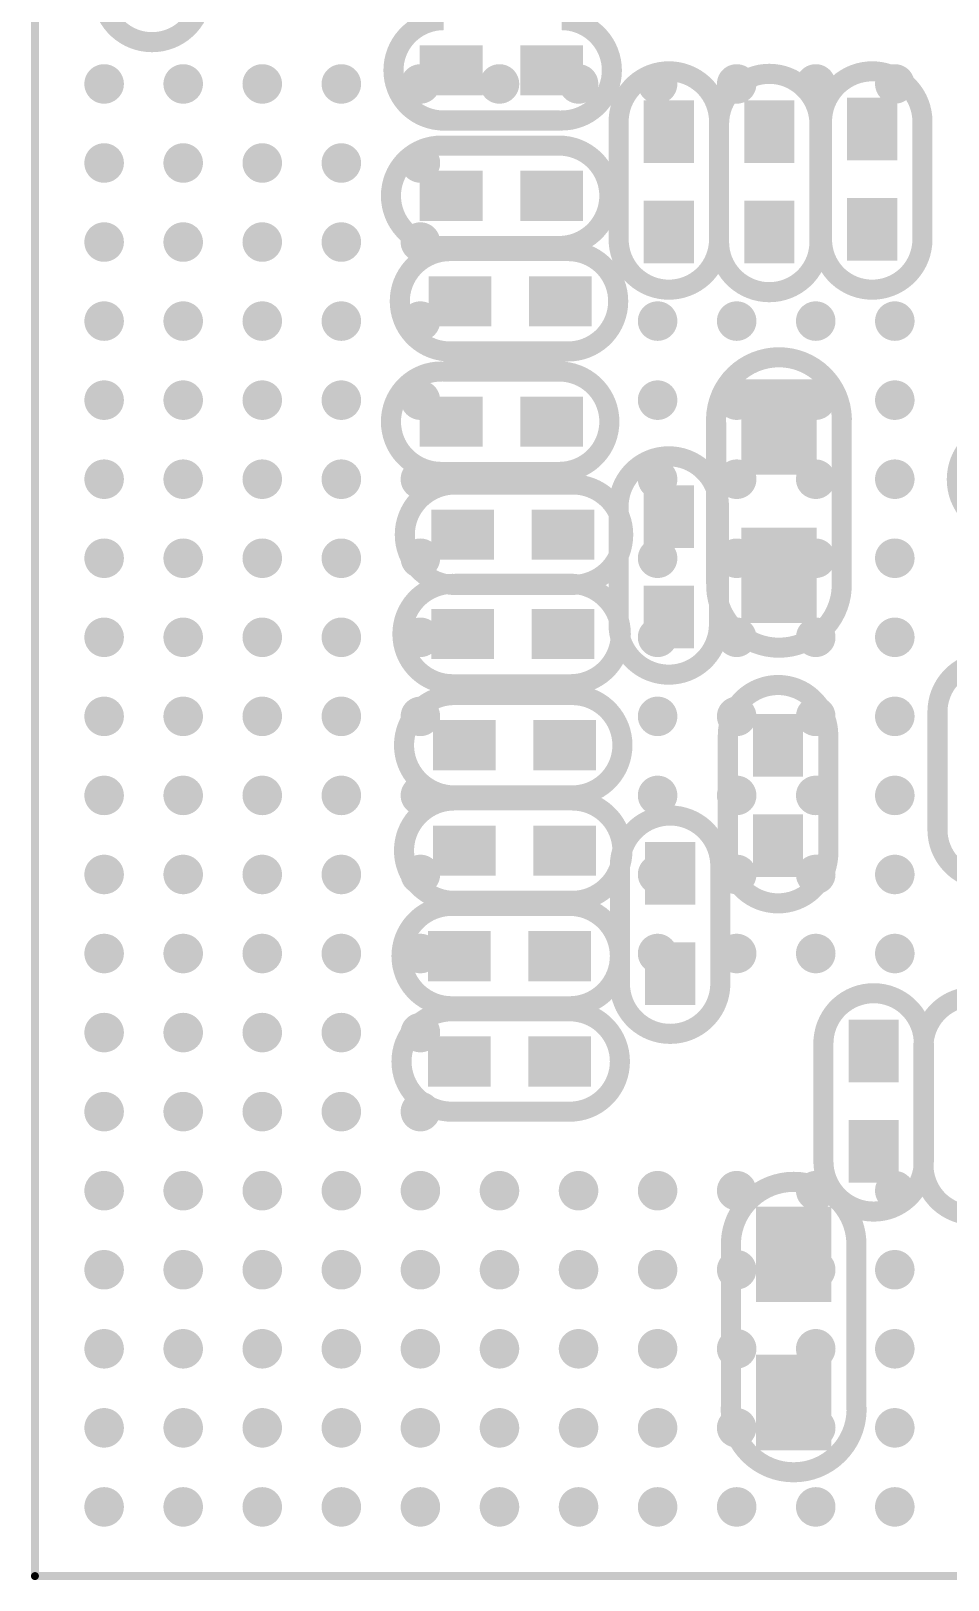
# Model space of a CAD drawing. Extents: x -400 to 4142, y 20 to 2756.
# Drawn here: x 1913 to 2278, y 1169 to 1786 of the extents above; entities that cross this region are included whole.
import ezdxf

# ---------------------------------------------------------------- set-up
doc = ezdxf.new("R2010")
doc.units = 0
doc.header["$MEASUREMENT"] = 0
for name, color, linetype in [('COMP_OUTLINE_BOTTOM', 6, 'Continuous'), ('COMP_OUTLINE_TOP', 4, 'Continuous'), ('PADLAYER_BOTTOM', 7, 'Continuous'), ('PADLAYER_TOP', 5, 'Continuous')]:
    doc.layers.add(name, color=color, linetype=linetype)

msp = doc.modelspace()

# ---------------------------------------------------------------- linework, layer by layer
at = {"layer": 'COMP_OUTLINE_BOTTOM', "const_width": 8}
for points in [[(1940.834, 1801.212, 0.414214), (1960.834, 1781.212, 0.414214)], [(1960.834, 1781.212, 0.414214), (1980.834, 1801.212)], [(2077, 1790, 0.414214), (2057, 1770, 0.414214)], [(2144, 1770, 0.414214), (2124, 1790)], [(2057, 1770, 0.414214), (2077, 1750)], [(2124, 1750, 0.414214), (2144, 1770, 0.414214)], [(2166.7, 1769.6, 0.414214), (2146.7, 1749.6)], [(2186.7, 1749.6, 0.414214), (2166.7, 1769.6, 0.414214)], [(2206.7, 1768.6, 0.414214), (2186.7, 1748.6)], [(2226.7, 1748.6, 0.414214), (2206.7, 1768.6, 0.414214)], [(2247.7, 1769.6, 0.414214), (2227.7, 1749.6)], [(2267.7, 1749.6, 0.414214), (2247.7, 1769.6, 0.414214)], [(2076, 1740, 0.414214), (2056, 1720, 0.414214)], [(2143, 1720, 0.414214), (2123, 1740)], [(2056, 1720, 0.414214), (2076, 1700)], [(2123, 1700, 0.414214), (2143, 1720, 0.414214)], [(2146.7, 1702.6, 0.414214), (2166.7, 1682.6, 0.414214)], [(2166.7, 1682.6, 0.414214), (2186.7, 1702.6)], [(2186.7, 1701.6, 0.414214), (2206.7, 1681.6, 0.414214)], [(2206.7, 1681.6, 0.414214), (2226.7, 1701.6)], [(2227.7, 1702.6, 0.414214), (2247.7, 1682.6, 0.414214)], [(2247.7, 1682.6, 0.414214), (2267.7, 1702.6)], [(2079.518, 1697.98, 0.414214), (2059.518, 1677.98, 0.414214)], [(2146.518, 1677.98, 0.414214), (2126.518, 1697.98)], [(2059.518, 1677.98, 0.414214), (2079.518, 1657.98)], [(2126.518, 1657.98, 0.414214), (2146.518, 1677.98, 0.414214)], [(2076, 1650, 0.414214), (2056, 1630, 0.414214)], [(2143, 1630, 0.414214), (2123, 1650)], [(2210.552, 1655.672, 0.434813), (2185.552, 1628.863)], [(2235.552, 1628.863, 0.434813), (2210.552, 1655.672, 0.434813)], [(2056, 1630, 0.414214), (2076, 1610)], [(2123, 1610, 0.414214), (2143, 1630, 0.414214)], [(2185.552, 1628.863), (2185.552, 1565.863, 0.424732)], [(2235.552, 1565.863), (2235.552, 1628.863, 0.434813)], [(2301.405, 1626.99, 0.414214), (2281.405, 1606.99, 0.414214)], [(2166.662, 1616.214, 0.414214), (2146.662, 1596.214)], [(2186.662, 1596.214, 0.414214), (2166.662, 1616.214, 0.414214)], [(2281.405, 1606.99, 0.414214), (2301.405, 1586.99)], [(2081.518, 1604.98, 0.414214), (2061.518, 1584.98, 0.414214)], [(2148.518, 1584.98, 0.414214), (2128.518, 1604.98)], [(2061.518, 1584.98, 0.414214), (2081.518, 1564.98)], [(2128.518, 1564.98, 0.414214), (2148.518, 1584.98, 0.414214)], [(2080.568, 1565.4, 0.414214), (2060.568, 1545.4, 0.414214)], [(2147.568, 1545.4, 0.414214), (2127.568, 1565.4)], [(2185.552, 1565.863, 0.424732), (2210.552, 1539.952, 0.424732)], [(2210.552, 1539.952, 0.424732), (2235.552, 1565.863)], [(2060.568, 1545.4, 0.414214), (2080.568, 1525.4)], [(2127.568, 1525.4, 0.414214), (2147.568, 1545.4, 0.414214)], [(2146.662, 1549.214, 0.414214), (2166.662, 1529.214, 0.414214)], [(2166.662, 1529.214, 0.414214), (2186.662, 1549.214)], [(2293.7, 1534.4, 0.414214), (2273.7, 1514.4)], [(2081.2, 1521.1, 0.414214), (2061.2, 1501.1, 0.414214)], [(2148.2, 1501.1, 0.414214), (2128.2, 1521.1)], [(2210.2, 1525.1, 0.414214), (2190.2, 1505.1)], [(2230.2, 1505.1, 0.414214), (2210.2, 1525.1, 0.414214)], [(2061.2, 1501.1, 0.414214), (2081.2, 1481.1)], [(2128.2, 1481.1, 0.414214), (2148.2, 1501.1, 0.414214)], [(2081.2, 1479.1, 0.414214), (2061.2, 1459.1, 0.414214)], [(2148.2, 1459.1, 0.414214), (2128.2, 1479.1)], [(2167.2, 1473.1, 0.414214), (2147.2, 1453.1)], [(2187.2, 1453.1, 0.414214), (2167.2, 1473.1, 0.414214)], [(2273.7, 1467.4, 0.414214), (2293.7, 1447.4, 0.414214)], [(2061.2, 1459.1, 0.414214), (2081.2, 1439.1)], [(2128.2, 1439.1, 0.414214), (2148.2, 1459.1, 0.414214)], [(2190.2, 1458.1, 0.414214), (2210.2, 1438.1, 0.414214)], [(2210.2, 1438.1, 0.414214), (2230.2, 1458.1)], [(2080.2, 1437.1, 0.414214), (2060.2, 1417.1, 0.414214)], [(2147.2, 1417.1, 0.414214), (2127.2, 1437.1)], [(2060.2, 1417.1, 0.414214), (2080.2, 1397.1)], [(2127.2, 1397.1, 0.414214), (2147.2, 1417.1, 0.414214)], [(2147.2, 1406.1, 0.414214), (2167.2, 1386.1, 0.414214)], [(2167.2, 1386.1, 0.414214), (2187.2, 1406.1)], [(2248.268, 1402.3, 0.414214), (2228.268, 1382.3)], [(2268.268, 1382.3, 0.414214), (2248.268, 1402.3, 0.414214)], [(2288.1, 1400.9, 0.414214), (2268.1, 1380.9)], [(2080.2, 1395.1, 0.414214), (2060.2, 1375.1, 0.414214)], [(2147.2, 1375.1, 0.414214), (2127.2, 1395.1)], [(2060.2, 1375.1, 0.414214), (2080.2, 1355.1)], [(2127.2, 1355.1, 0.414214), (2147.2, 1375.1, 0.414214)], [(2228.268, 1335.3, 0.414214), (2248.268, 1315.3, 0.414214)], [(2248.268, 1315.3, 0.414214), (2268.268, 1335.3)], [(2268.1, 1333.9, 0.414214), (2288.1, 1313.9, 0.414214)], [(2216.415, 1327.152, 0.424732), (2191.415, 1301.241)], [(2241.415, 1301.241, 0.424732), (2216.415, 1327.152, 0.424732)], [(2191.415, 1301.241), (2191.415, 1238.241, 0.434813)], [(2241.415, 1238.241), (2241.415, 1301.241, 0.424732)], [(2191.415, 1238.241, 0.434813), (2216.415, 1211.432, 0.434813)], [(2216.415, 1211.432, 0.434813), (2241.415, 1238.241)]]:
    msp.add_lwpolyline(points, format="xyb", dxfattribs=at)
at = {"layer": 'COMP_OUTLINE_BOTTOM', "const_width": 4}
for points in [[(1958.834, 1781.212, 1), (1962.834, 1781.212, 1)], [(1958.834, 1781.212, 1), (1962.834, 1781.212, 1)], [(2055, 1770, 1), (2059, 1770, 1)], [(2055, 1770, 1), (2059, 1770, 1)], [(2142, 1770, 1), (2146, 1770, 1)], [(2142, 1770, 1), (2146, 1770, 1)], [(2164.7, 1769.6, 1), (2168.7, 1769.6, 1)], [(2164.7, 1769.6, 1), (2168.7, 1769.6, 1)], [(2204.7, 1768.6, 1), (2208.7, 1768.6, 1)], [(2204.7, 1768.6, 1), (2208.7, 1768.6, 1)], [(2245.7, 1769.6, 1), (2249.7, 1769.6, 1)], [(2245.7, 1769.6, 1), (2249.7, 1769.6, 1)], [(2074, 1750, 1), (2078, 1750, 1)], [(2075, 1750, 1), (2079, 1750, 1)], [(2121, 1750, 1), (2125, 1750, 1)], [(2122, 1750, 1), (2126, 1750, 1)], [(2144.7, 1749.6, 1), (2148.7, 1749.6, 1)], [(2144.7, 1749.6, 1), (2148.7, 1749.6, 1)], [(2184.7, 1749.6, 1), (2188.7, 1749.6, 1)], [(2184.7, 1749.6, 1), (2188.7, 1749.6, 1)], [(2225.7, 1750.6, 1), (2229.7, 1750.6, 1)], [(2225.7, 1749.6, 1), (2229.7, 1749.6, 1)], [(2265.7, 1749.6, 1), (2269.7, 1749.6, 1)], [(2265.7, 1749.6, 1), (2269.7, 1749.6, 1)], [(2184.7, 1748.6, 1), (2188.7, 1748.6, 1)], [(2184.7, 1748.6, 1), (2188.7, 1748.6, 1)], [(2224.7, 1748.6, 1), (2228.7, 1748.6, 1)], [(2224.7, 1748.6, 1), (2228.7, 1748.6, 1)], [(2074, 1740, 1), (2078, 1740, 1)], [(2075, 1740, 1), (2079, 1740, 1)], [(2121, 1740, 1), (2125, 1740, 1)], [(2122, 1740, 1), (2126, 1740, 1)], [(2054, 1720, 1), (2058, 1720, 1)], [(2054, 1720, 1), (2058, 1720, 1)], [(2141, 1720, 1), (2145, 1720, 1)], [(2141, 1720, 1), (2145, 1720, 1)], [(2074, 1700, 1), (2078, 1700, 1)], [(2074, 1700, 1), (2078, 1700, 1)], [(2121, 1700, 1), (2125, 1700, 1)], [(2121, 1700, 1), (2125, 1700, 1)], [(2144.7, 1702.6, 1), (2148.7, 1702.6, 1)], [(2144.7, 1702.6, 1), (2148.7, 1702.6, 1)], [(2184.7, 1702.6, 1), (2188.7, 1702.6, 1)], [(2184.7, 1702.6, 1), (2188.7, 1702.6, 1)], [(2184.7, 1701.6, 1), (2188.7, 1701.6, 1)], [(2184.7, 1701.6, 1), (2188.7, 1701.6, 1)], [(2224.7, 1701.6, 1), (2228.7, 1701.6, 1)], [(2224.7, 1701.6, 1), (2228.7, 1701.6, 1)], [(2225.7, 1703.6, 1), (2229.7, 1703.6, 1)], [(2225.7, 1702.6, 1), (2229.7, 1702.6, 1)], [(2265.7, 1702.6, 1), (2269.7, 1702.6, 1)], [(2265.7, 1702.6, 1), (2269.7, 1702.6, 1)], [(2077.518, 1697.98, 1), (2081.518, 1697.98, 1)], [(2078.518, 1697.98, 1), (2082.518, 1697.98, 1)], [(2124.518, 1697.98, 1), (2128.518, 1697.98, 1)], [(2125.518, 1697.98, 1), (2129.518, 1697.98, 1)], [(2164.7, 1682.6, 1), (2168.7, 1682.6, 1)], [(2164.7, 1682.6, 1), (2168.7, 1682.6, 1)], [(2204.7, 1681.6, 1), (2208.7, 1681.6, 1)], [(2204.7, 1681.6, 1), (2208.7, 1681.6, 1)], [(2245.7, 1682.6, 1), (2249.7, 1682.6, 1)], [(2245.7, 1682.6, 1), (2249.7, 1682.6, 1)], [(2057.518, 1677.98, 1), (2061.518, 1677.98, 1)], [(2057.518, 1677.98, 1), (2061.518, 1677.98, 1)], [(2144.518, 1677.98, 1), (2148.518, 1677.98, 1)], [(2144.518, 1677.98, 1), (2148.518, 1677.98, 1)], [(2077.518, 1657.98, 1), (2081.518, 1657.98, 1)], [(2077.518, 1657.98, 1), (2081.518, 1657.98, 1)], [(2124.518, 1657.98, 1), (2128.518, 1657.98, 1)], [(2124.518, 1657.98, 1), (2128.518, 1657.98, 1)], [(2074, 1650, 1), (2078, 1650, 1)], [(2075, 1650, 1), (2079, 1650, 1)], [(2121, 1650, 1), (2125, 1650, 1)], [(2122, 1650, 1), (2126, 1650, 1)], [(2208.552, 1655.672, 1), (2212.552, 1655.672, 1)], [(2208.552, 1655.672, 1), (2212.552, 1655.672, 1)], [(2054, 1630, 1), (2058, 1630, 1)], [(2054, 1630, 1), (2058, 1630, 1)], [(2141, 1630, 1), (2145, 1630, 1)], [(2141, 1630, 1), (2145, 1630, 1)], [(2183.552, 1628.863, 1), (2187.552, 1628.863, 1)], [(2183.552, 1628.863, 1), (2187.552, 1628.863, 1)], [(2233.552, 1628.863, 1), (2237.552, 1628.863, 1)], [(2233.552, 1628.863, 1), (2237.552, 1628.863, 1)], [(2164.662, 1616.214, 1), (2168.662, 1616.214, 1)], [(2164.662, 1616.214, 1), (2168.662, 1616.214, 1)], [(2074, 1610, 1), (2078, 1610, 1)], [(2074, 1610, 1), (2078, 1610, 1)], [(2121, 1610, 1), (2125, 1610, 1)], [(2121, 1610, 1), (2125, 1610, 1)], [(2279.405, 1606.99, 1), (2283.405, 1606.99, 1)], [(2279.405, 1606.99, 1), (2283.405, 1606.99, 1)], [(2079.518, 1604.98, 1), (2083.518, 1604.98, 1)], [(2079.518, 1604.98, 1), (2083.518, 1604.98, 1)], [(2126.518, 1604.98, 1), (2130.518, 1604.98, 1)], [(2126.518, 1604.98, 1), (2130.518, 1604.98, 1)], [(2144.662, 1596.214, 1), (2148.662, 1596.214, 1)], [(2144.662, 1596.214, 1), (2148.662, 1596.214, 1)], [(2184.662, 1596.214, 1), (2188.662, 1596.214, 1)], [(2184.662, 1595.214, 1), (2188.662, 1595.214, 1)], [(2059.518, 1584.98, 1), (2063.518, 1584.98, 1)], [(2059.518, 1584.98, 1), (2063.518, 1584.98, 1)], [(2146.518, 1584.98, 1), (2150.518, 1584.98, 1)], [(2146.518, 1584.98, 1), (2150.518, 1584.98, 1)], [(2078.518, 1564.98, 1), (2082.518, 1564.98, 1)], [(2078.568, 1565.4, 1), (2082.568, 1565.4, 1)], [(2079.518, 1564.98, 1), (2083.518, 1564.98, 1)], [(2079.568, 1565.4, 1), (2083.568, 1565.4, 1)], [(2125.518, 1564.98, 1), (2129.518, 1564.98, 1)], [(2125.568, 1565.4, 1), (2129.568, 1565.4, 1)], [(2126.518, 1564.98, 1), (2130.518, 1564.98, 1)], [(2126.568, 1565.4, 1), (2130.568, 1565.4, 1)], [(2183.552, 1565.863, 1), (2187.552, 1565.863, 1)], [(2183.552, 1565.863, 1), (2187.552, 1565.863, 1)], [(2233.552, 1565.863, 1), (2237.552, 1565.863, 1)], [(2233.552, 1565.863, 1), (2237.552, 1565.863, 1)], [(2058.568, 1545.4, 1), (2062.568, 1545.4, 1)], [(2058.568, 1545.4, 1), (2062.568, 1545.4, 1)], [(2144.662, 1549.214, 1), (2148.662, 1549.214, 1)], [(2144.662, 1549.214, 1), (2148.662, 1549.214, 1)], [(2145.568, 1545.4, 1), (2149.568, 1545.4, 1)], [(2145.568, 1545.4, 1), (2149.568, 1545.4, 1)], [(2184.662, 1549.214, 1), (2188.662, 1549.214, 1)], [(2184.662, 1548.214, 1), (2188.662, 1548.214, 1)], [(2208.552, 1539.952, 1), (2212.552, 1539.952, 1)], [(2208.552, 1539.952, 1), (2212.552, 1539.952, 1)], [(2164.662, 1529.214, 1), (2168.662, 1529.214, 1)], [(2164.662, 1529.214, 1), (2168.662, 1529.214, 1)], [(2078.568, 1525.4, 1), (2082.568, 1525.4, 1)], [(2078.568, 1525.4, 1), (2082.568, 1525.4, 1)], [(2079.2, 1521.1, 1), (2083.2, 1521.1, 1)], [(2080.2, 1521.1, 1), (2084.2, 1521.1, 1)], [(2125.568, 1525.4, 1), (2129.568, 1525.4, 1)], [(2125.568, 1525.4, 1), (2129.568, 1525.4, 1)], [(2126.2, 1521.1, 1), (2130.2, 1521.1, 1)], [(2127.2, 1521.1, 1), (2131.2, 1521.1, 1)], [(2208.2, 1525.1, 1), (2212.2, 1525.1, 1)], [(2208.2, 1525.1, 1), (2212.2, 1525.1, 1)], [(2271.7, 1514.4, 1), (2275.7, 1514.4, 1)], [(2271.7, 1514.4, 1), (2275.7, 1514.4, 1)], [(2188.2, 1505.1, 1), (2192.2, 1505.1, 1)], [(2188.2, 1505.1, 1), (2192.2, 1505.1, 1)], [(2228.2, 1505.1, 1), (2232.2, 1505.1, 1)], [(2228.2, 1504.1, 1), (2232.2, 1504.1, 1)], [(2059.2, 1501.1, 1), (2063.2, 1501.1, 1)], [(2059.2, 1501.1, 1), (2063.2, 1501.1, 1)], [(2146.2, 1501.1, 1), (2150.2, 1501.1, 1)], [(2146.2, 1501.1, 1), (2150.2, 1501.1, 1)], [(2079.2, 1481.1, 1), (2083.2, 1481.1, 1)], [(2079.2, 1481.1, 1), (2083.2, 1481.1, 1)], [(2079.2, 1479.1, 1), (2083.2, 1479.1, 1)], [(2080.2, 1479.1, 1), (2084.2, 1479.1, 1)], [(2126.2, 1481.1, 1), (2130.2, 1481.1, 1)], [(2126.2, 1481.1, 1), (2130.2, 1481.1, 1)], [(2126.2, 1479.1, 1), (2130.2, 1479.1, 1)], [(2127.2, 1479.1, 1), (2131.2, 1479.1, 1)], [(2165.2, 1473.1, 1), (2169.2, 1473.1, 1)], [(2165.2, 1473.1, 1), (2169.2, 1473.1, 1)], [(2271.7, 1467.4, 1), (2275.7, 1467.4, 1)], [(2271.7, 1467.4, 1), (2275.7, 1467.4, 1)], [(2059.2, 1459.1, 1), (2063.2, 1459.1, 1)], [(2059.2, 1459.1, 1), (2063.2, 1459.1, 1)], [(2146.2, 1459.1, 1), (2150.2, 1459.1, 1)], [(2146.2, 1459.1, 1), (2150.2, 1459.1, 1)], [(2145.2, 1454.1, 1), (2149.2, 1454.1, 1)], [(2145.2, 1453.1, 1), (2149.2, 1453.1, 1)], [(2185.2, 1453.1, 1), (2189.2, 1453.1, 1)], [(2185.2, 1453.1, 1), (2189.2, 1453.1, 1)], [(2188.2, 1458.1, 1), (2192.2, 1458.1, 1)], [(2188.2, 1458.1, 1), (2192.2, 1458.1, 1)], [(2228.2, 1458.1, 1), (2232.2, 1458.1, 1)], [(2228.2, 1457.1, 1), (2232.2, 1457.1, 1)], [(2078.2, 1437.1, 1), (2082.2, 1437.1, 1)], [(2078.2, 1437.1, 1), (2082.2, 1437.1, 1)], [(2079.2, 1439.1, 1), (2083.2, 1439.1, 1)], [(2079.2, 1439.1, 1), (2083.2, 1439.1, 1)], [(2125.2, 1437.1, 1), (2129.2, 1437.1, 1)], [(2125.2, 1437.1, 1), (2129.2, 1437.1, 1)], [(2126.2, 1439.1, 1), (2130.2, 1439.1, 1)], [(2126.2, 1439.1, 1), (2130.2, 1439.1, 1)], [(2208.2, 1438.1, 1), (2212.2, 1438.1, 1)], [(2208.2, 1438.1, 1), (2212.2, 1438.1, 1)], [(2058.2, 1417.1, 1), (2062.2, 1417.1, 1)], [(2058.2, 1417.1, 1), (2062.2, 1417.1, 1)], [(2145.2, 1417.1, 1), (2149.2, 1417.1, 1)], [(2145.2, 1417.1, 1), (2149.2, 1417.1, 1)], [(2145.2, 1407.1, 1), (2149.2, 1407.1, 1)], [(2145.2, 1406.1, 1), (2149.2, 1406.1, 1)], [(2185.2, 1406.1, 1), (2189.2, 1406.1, 1)], [(2185.2, 1406.1, 1), (2189.2, 1406.1, 1)], [(2077.2, 1397.1, 1), (2081.2, 1397.1, 1)], [(2078.2, 1397.1, 1), (2082.2, 1397.1, 1)], [(2124.2, 1397.1, 1), (2128.2, 1397.1, 1)], [(2125.2, 1397.1, 1), (2129.2, 1397.1, 1)], [(2246.268, 1402.3, 1), (2250.268, 1402.3, 1)], [(2246.268, 1402.3, 1), (2250.268, 1402.3, 1)], [(2078.2, 1395.1, 1), (2082.2, 1395.1, 1)], [(2078.2, 1395.1, 1), (2082.2, 1395.1, 1)], [(2125.2, 1395.1, 1), (2129.2, 1395.1, 1)], [(2125.2, 1395.1, 1), (2129.2, 1395.1, 1)], [(2165.2, 1386.1, 1), (2169.2, 1386.1, 1)], [(2165.2, 1386.1, 1), (2169.2, 1386.1, 1)], [(2226.268, 1383.3, 1), (2230.268, 1383.3, 1)], [(2226.268, 1382.3, 1), (2230.268, 1382.3, 1)], [(2266.1, 1381.9, 1), (2270.1, 1381.9, 1)], [(2266.1, 1380.9, 1), (2270.1, 1380.9, 1)], [(2266.268, 1382.3, 1), (2270.268, 1382.3, 1)], [(2266.268, 1382.3, 1), (2270.268, 1382.3, 1)], [(2058.2, 1375.1, 1), (2062.2, 1375.1, 1)], [(2058.2, 1375.1, 1), (2062.2, 1375.1, 1)], [(2145.2, 1375.1, 1), (2149.2, 1375.1, 1)], [(2145.2, 1375.1, 1), (2149.2, 1375.1, 1)], [(2077.2, 1355.1, 1), (2081.2, 1355.1, 1)], [(2078.2, 1355.1, 1), (2082.2, 1355.1, 1)], [(2124.2, 1355.1, 1), (2128.2, 1355.1, 1)], [(2125.2, 1355.1, 1), (2129.2, 1355.1, 1)], [(2226.268, 1336.3, 1), (2230.268, 1336.3, 1)], [(2226.268, 1335.3, 1), (2230.268, 1335.3, 1)], [(2266.268, 1335.3, 1), (2270.268, 1335.3, 1)], [(2266.268, 1335.3, 1), (2270.268, 1335.3, 1)], [(2266.1, 1334.9, 1), (2270.1, 1334.9, 1)], [(2266.1, 1333.9, 1), (2270.1, 1333.9, 1)], [(2214.415, 1327.152, 1), (2218.415, 1327.152, 1)], [(2214.415, 1327.152, 1), (2218.415, 1327.152, 1)], [(2246.268, 1315.3, 1), (2250.268, 1315.3, 1)], [(2246.268, 1315.3, 1), (2250.268, 1315.3, 1)], [(2189.415, 1301.241, 1), (2193.415, 1301.241, 1)], [(2189.415, 1301.241, 1), (2193.415, 1301.241, 1)], [(2239.415, 1301.241, 1), (2243.415, 1301.241, 1)], [(2239.415, 1301.241, 1), (2243.415, 1301.241, 1)], [(2189.415, 1238.241, 1), (2193.415, 1238.241, 1)], [(2189.415, 1238.241, 1), (2193.415, 1238.241, 1)], [(2239.415, 1238.241, 1), (2243.415, 1238.241, 1)], [(2239.415, 1238.241, 1), (2243.415, 1238.241, 1)], [(2214.415, 1211.432, 1), (2218.415, 1211.432, 1)], [(2214.415, 1211.432, 1), (2218.415, 1211.432, 1)]]:
    msp.add_lwpolyline(points, format="xyb", close=True, dxfattribs=at)
at = {"layer": 'COMP_OUTLINE_BOTTOM', "const_width": 8}
for points in [[(2123, 1750), (2076, 1750)], [(2146.7, 1749.6), (2146.7, 1702.6)], [(2186.7, 1702.6), (2186.7, 1749.6)], [(2227.7, 1703.6), (2227.7, 1750.6)], [(2267.7, 1702.6), (2267.7, 1749.6)], [(2186.7, 1748.6), (2186.7, 1701.6)], [(2226.7, 1701.6), (2226.7, 1748.6)], [(2077, 1740), (2124, 1740)], [(2076, 1700), (2123, 1700)], [(2080.518, 1697.98), (2127.518, 1697.98)], [(2079.518, 1657.98), (2126.518, 1657.98)], [(2077, 1650), (2124, 1650)], [(2076, 1610), (2123, 1610)], [(2128.518, 1604.98), (2081.518, 1604.98)], [(2146.662, 1596.214), (2146.662, 1549.214)], [(2186.662, 1595.214), (2186.662, 1548.214)], [(2127.518, 1564.98), (2080.518, 1564.98)], [(2081.568, 1565.4), (2128.568, 1565.4)], [(2080.568, 1525.4), (2127.568, 1525.4)], [(2082.2, 1521.1), (2129.2, 1521.1)], [(2273.7, 1514.4), (2273.7, 1467.4)], [(2190.2, 1505.1), (2190.2, 1458.1)], [(2230.2, 1504.1), (2230.2, 1457.1)], [(2081.2, 1481.1), (2128.2, 1481.1)], [(2082.2, 1479.1), (2129.2, 1479.1)], [(2147.2, 1407.1), (2147.2, 1454.1)], [(2187.2, 1406.1), (2187.2, 1453.1)], [(2127.2, 1437.1), (2080.2, 1437.1)], [(2081.2, 1439.1), (2128.2, 1439.1)], [(2126.2, 1397.1), (2079.2, 1397.1)], [(2127.2, 1395.1), (2080.2, 1395.1)], [(2228.268, 1336.3), (2228.268, 1383.3)], [(2268.1, 1334.9), (2268.1, 1381.9)], [(2268.268, 1335.3), (2268.268, 1382.3)], [(2126.2, 1355.1), (2079.2, 1355.1)]]:
    msp.add_lwpolyline(points, dxfattribs=at)
at = {"layer": 'COMP_OUTLINE_TOP', "const_width": 3.15}
for points in [[(1914.184, 1170.084), (1914.184, 1918.116)], [(2662.216, 1170.084), (1914.184, 1170.084)]]:
    msp.add_lwpolyline(points, dxfattribs=at)
at = {"layer": 'COMP_OUTLINE_TOP', "const_width": 1.575}
msp.add_lwpolyline([(1913.397, 1170.084, 1), (1914.972, 1170.084, 1)], format="xyb", close=True, dxfattribs=at)
msp.add_lwpolyline([(1913.397, 1170.084, 1), (1914.972, 1170.084, 1)], format="xyb", close=True, dxfattribs=at)
at = {"layer": 'PADLAYER_BOTTOM'}
for points in [[(2067.5, 1760), (2092.5, 1760), (2067.5, 1780), (2092.5, 1780)], [(2107.5, 1760), (2132.5, 1760), (2107.5, 1780), (2132.5, 1780)], [(2237.7, 1759.1), (2237.7, 1734.1), (2257.7, 1759.1), (2257.7, 1734.1)], [(2176.7, 1733.1), (2176.7, 1758.1), (2156.7, 1733.1), (2156.7, 1758.1)], [(2196.7, 1758.1), (2196.7, 1733.1), (2216.7, 1758.1), (2216.7, 1733.1)], [(2092.5, 1730), (2067.5, 1730), (2092.5, 1710), (2067.5, 1710)], [(2132.5, 1730), (2107.5, 1730), (2132.5, 1710), (2107.5, 1710)], [(2176.7, 1693.1), (2176.7, 1718.1), (2156.7, 1693.1), (2156.7, 1718.1)], [(2196.7, 1718.1), (2196.7, 1693.1), (2216.7, 1718.1), (2216.7, 1693.1)], [(2237.7, 1719.1), (2237.7, 1694.1), (2257.7, 1719.1), (2257.7, 1694.1)], [(2096.018, 1687.98), (2071.018, 1687.98), (2096.018, 1667.98), (2071.018, 1667.98)], [(2136.018, 1687.98), (2111.018, 1687.98), (2136.018, 1667.98), (2111.018, 1667.98)], [(2225.552, 1608.873), (2225.552, 1646.873), (2195.552, 1608.873), (2195.552, 1646.873)], [(2092.5, 1640), (2067.5, 1640), (2092.5, 1620), (2067.5, 1620)], [(2132.5, 1640), (2107.5, 1640), (2132.5, 1620), (2107.5, 1620)], [(2176.662, 1579.714), (2176.662, 1604.714), (2156.662, 1579.714), (2156.662, 1604.714)], [(2072.018, 1574.98), (2097.018, 1574.98), (2072.018, 1594.98), (2097.018, 1594.98)], [(2112.018, 1574.98), (2137.018, 1574.98), (2112.018, 1594.98), (2137.018, 1594.98)], [(2225.552, 1549.813), (2225.552, 1587.813), (2195.552, 1549.813), (2195.552, 1587.813)], [(2176.662, 1539.714), (2176.662, 1564.714), (2156.662, 1539.714), (2156.662, 1564.714)], [(2097.068, 1555.4), (2072.068, 1555.4), (2097.068, 1535.4), (2072.068, 1535.4)], [(2137.068, 1555.4), (2112.068, 1555.4), (2137.068, 1535.4), (2112.068, 1535.4)], [(2220.2, 1488.6), (2220.2, 1513.6), (2200.2, 1488.6), (2200.2, 1513.6)], [(2097.7, 1511.1), (2072.7, 1511.1), (2097.7, 1491.1), (2072.7, 1491.1)], [(2137.7, 1511.1), (2112.7, 1511.1), (2137.7, 1491.1), (2112.7, 1491.1)], [(2097.7, 1469.1), (2072.7, 1469.1), (2097.7, 1449.1), (2072.7, 1449.1)], [(2137.7, 1469.1), (2112.7, 1469.1), (2137.7, 1449.1), (2112.7, 1449.1)], [(2220.2, 1448.6), (2220.2, 1473.6), (2200.2, 1448.6), (2200.2, 1473.6)], [(2157.2, 1462.6), (2157.2, 1437.6), (2177.2, 1462.6), (2177.2, 1437.6)], [(2070.7, 1407.1), (2095.7, 1407.1), (2070.7, 1427.1), (2095.7, 1427.1)], [(2110.7, 1407.1), (2135.7, 1407.1), (2110.7, 1427.1), (2135.7, 1427.1)], [(2157.2, 1422.6), (2157.2, 1397.6), (2177.2, 1422.6), (2177.2, 1397.6)], [(2238.268, 1391.8), (2238.268, 1366.8), (2258.268, 1391.8), (2258.268, 1366.8)], [(2070.7, 1365.1), (2095.7, 1365.1), (2070.7, 1385.1), (2095.7, 1385.1)], [(2110.7, 1365.1), (2135.7, 1365.1), (2110.7, 1385.1), (2135.7, 1385.1)], [(2238.268, 1351.8), (2238.268, 1326.8), (2258.268, 1351.8), (2258.268, 1326.8)], [(2201.415, 1317.291), (2201.415, 1279.291), (2231.415, 1317.291), (2231.415, 1279.291)], [(2201.415, 1258.231), (2201.415, 1220.231), (2231.415, 1258.231), (2231.415, 1220.231)]]:
    msp.add_solid(points, dxfattribs=at)
at = {"layer": 'PADLAYER_TOP', "const_width": 7.874}
for points in [[(1937.806, 1764.572, 1), (1945.68, 1764.572, 1)], [(1969.302, 1764.572, 1), (1977.176, 1764.572, 1)], [(2000.798, 1764.572, 1), (2008.672, 1764.572, 1)], [(2032.294, 1764.572, 1), (2040.168, 1764.572, 1)], [(2063.79, 1764.572, 1), (2071.664, 1764.572, 1)], [(2095.286, 1764.572, 1), (2103.161, 1764.572, 1)], [(2126.783, 1764.572, 1), (2134.657, 1764.572, 1)], [(2158.279, 1764.572, 1), (2166.153, 1764.572, 1)], [(2189.775, 1764.572, 1), (2197.649, 1764.572, 1)], [(2221.271, 1764.572, 1), (2229.145, 1764.572, 1)], [(2252.767, 1764.572, 1), (2260.641, 1764.572, 1)], [(1937.806, 1733.076, 1), (1945.68, 1733.076, 1)], [(1969.302, 1733.076, 1), (1977.176, 1733.076, 1)], [(2000.798, 1733.076, 1), (2008.672, 1733.076, 1)], [(2032.294, 1733.076, 1), (2040.168, 1733.076, 1)], [(2063.79, 1733.076, 1), (2071.664, 1733.076, 1)], [(1937.806, 1701.58, 1), (1945.68, 1701.58, 1)], [(1969.302, 1701.58, 1), (1977.176, 1701.58, 1)], [(2000.798, 1701.58, 1), (2008.672, 1701.58, 1)], [(2032.294, 1701.58, 1), (2040.168, 1701.58, 1)], [(2063.79, 1701.58, 1), (2071.664, 1701.58, 1)], [(1937.806, 1670.084, 1), (1945.68, 1670.084, 1)], [(1969.302, 1670.084, 1), (1977.176, 1670.084, 1)], [(2000.798, 1670.084, 1), (2008.672, 1670.084, 1)], [(2032.294, 1670.084, 1), (2040.168, 1670.084, 1)], [(2063.79, 1670.084, 1), (2071.664, 1670.084, 1)], [(2158.279, 1670.084, 1), (2166.153, 1670.084, 1)], [(2189.775, 1670.084, 1), (2197.649, 1670.084, 1)], [(2221.271, 1670.084, 1), (2229.145, 1670.084, 1)], [(2252.767, 1670.084, 1), (2260.641, 1670.084, 1)], [(1937.806, 1638.588, 1), (1945.68, 1638.588, 1)], [(1969.302, 1638.588, 1), (1977.176, 1638.588, 1)], [(2000.798, 1638.588, 1), (2008.672, 1638.588, 1)], [(2032.294, 1638.588, 1), (2040.168, 1638.588, 1)], [(2063.79, 1638.588, 1), (2071.664, 1638.588, 1)], [(2158.279, 1638.588, 1), (2166.153, 1638.588, 1)], [(2189.775, 1638.588, 1), (2197.649, 1638.588, 1)], [(2221.271, 1638.588, 1), (2229.145, 1638.588, 1)], [(2252.767, 1638.588, 1), (2260.641, 1638.588, 1)], [(1937.806, 1607.092, 1), (1945.68, 1607.092, 1)], [(1969.302, 1607.092, 1), (1977.176, 1607.092, 1)], [(2000.798, 1607.092, 1), (2008.672, 1607.092, 1)], [(2032.294, 1607.092, 1), (2040.168, 1607.092, 1)], [(2063.79, 1607.092, 1), (2071.664, 1607.092, 1)], [(2158.279, 1607.092, 1), (2166.153, 1607.092, 1)], [(2189.775, 1607.092, 1), (2197.649, 1607.092, 1)], [(2221.271, 1607.092, 1), (2229.145, 1607.092, 1)], [(2252.767, 1607.092, 1), (2260.641, 1607.092, 1)], [(1937.806, 1575.596, 1), (1945.68, 1575.596, 1)], [(1969.302, 1575.596, 1), (1977.176, 1575.596, 1)], [(2000.798, 1575.596, 1), (2008.672, 1575.596, 1)], [(2032.294, 1575.596, 1), (2040.168, 1575.596, 1)], [(2063.79, 1575.596, 1), (2071.665, 1575.596, 1)], [(2158.279, 1575.596, 1), (2166.153, 1575.596, 1)], [(2189.775, 1575.596, 1), (2197.649, 1575.596, 1)], [(2221.271, 1575.596, 1), (2229.145, 1575.596, 1)], [(2252.767, 1575.596, 1), (2260.641, 1575.596, 1)], [(1937.806, 1544.1, 1), (1945.68, 1544.1, 1)], [(1969.302, 1544.1, 1), (1977.176, 1544.1, 1)], [(2000.798, 1544.1, 1), (2008.672, 1544.1, 1)], [(2032.294, 1544.1, 1), (2040.168, 1544.1, 1)], [(2063.791, 1544.1, 1), (2071.665, 1544.1, 1)], [(2158.279, 1544.1, 1), (2166.153, 1544.1, 1)], [(2189.775, 1544.1, 1), (2197.649, 1544.1, 1)], [(2221.271, 1544.1, 1), (2229.145, 1544.1, 1)], [(2252.767, 1544.1, 1), (2260.641, 1544.1, 1)], [(1937.806, 1512.604, 1), (1945.68, 1512.604, 1)], [(1969.302, 1512.604, 1), (1977.176, 1512.604, 1)], [(2000.798, 1512.604, 1), (2008.672, 1512.604, 1)], [(2032.294, 1512.604, 1), (2040.168, 1512.604, 1)], [(2063.791, 1512.604, 1), (2071.665, 1512.604, 1)], [(2158.279, 1512.604, 1), (2166.153, 1512.604, 1)], [(2189.775, 1512.604, 1), (2197.649, 1512.604, 1)], [(2221.271, 1512.604, 1), (2229.145, 1512.604, 1)], [(2252.767, 1512.604, 1), (2260.641, 1512.604, 1)], [(1937.806, 1481.108, 1), (1945.68, 1481.108, 1)], [(1969.302, 1481.108, 1), (1977.176, 1481.108, 1)], [(2000.798, 1481.108, 1), (2008.672, 1481.108, 1)], [(2032.294, 1481.108, 1), (2040.168, 1481.108, 1)], [(2063.791, 1481.108, 1), (2071.665, 1481.108, 1)], [(2158.279, 1481.108, 1), (2166.153, 1481.108, 1)], [(2189.775, 1481.108, 1), (2197.649, 1481.108, 1)], [(2221.271, 1481.108, 1), (2229.145, 1481.108, 1)], [(2252.767, 1481.108, 1), (2260.641, 1481.108, 1)], [(1937.806, 1449.612, 1), (1945.68, 1449.612, 1)], [(1969.302, 1449.612, 1), (1977.176, 1449.612, 1)], [(2000.798, 1449.612, 1), (2008.672, 1449.612, 1)], [(2032.294, 1449.612, 1), (2040.168, 1449.612, 1)], [(2063.791, 1449.612, 1), (2071.665, 1449.612, 1)], [(2158.279, 1449.612, 1), (2166.153, 1449.612, 1)], [(2189.775, 1449.612, 1), (2197.649, 1449.612, 1)], [(2221.271, 1449.612, 1), (2229.145, 1449.612, 1)], [(2252.767, 1449.612, 1), (2260.641, 1449.612, 1)], [(1937.806, 1418.116, 1), (1945.68, 1418.116, 1)], [(1969.302, 1418.116, 1), (1977.176, 1418.116, 1)], [(2000.798, 1418.116, 1), (2008.672, 1418.116, 1)], [(2032.294, 1418.116, 1), (2040.168, 1418.116, 1)], [(2063.791, 1418.116, 1), (2071.665, 1418.116, 1)], [(2158.279, 1418.116, 1), (2166.153, 1418.116, 1)], [(2189.775, 1418.116, 1), (2197.649, 1418.116, 1)], [(2221.271, 1418.116, 1), (2229.145, 1418.116, 1)], [(2252.767, 1418.116, 1), (2260.641, 1418.116, 1)], [(1937.806, 1386.62, 1), (1945.68, 1386.62, 1)], [(1969.302, 1386.62, 1), (1977.176, 1386.62, 1)], [(2000.798, 1386.62, 1), (2008.672, 1386.62, 1)], [(2032.294, 1386.62, 1), (2040.169, 1386.62, 1)], [(2063.791, 1386.62, 1), (2071.665, 1386.62, 1)], [(1937.806, 1355.123, 1), (1945.68, 1355.123, 1)], [(1969.302, 1355.123, 1), (1977.176, 1355.123, 1)], [(2000.798, 1355.124, 1), (2008.672, 1355.124, 1)], [(2032.294, 1355.124, 1), (2040.169, 1355.124, 1)], [(2063.791, 1355.124, 1), (2071.665, 1355.124, 1)], [(1937.806, 1323.627, 1), (1945.68, 1323.627, 1)], [(1969.302, 1323.627, 1), (1977.176, 1323.627, 1)], [(2000.798, 1323.627, 1), (2008.672, 1323.627, 1)], [(2032.295, 1323.627, 1), (2040.169, 1323.627, 1)], [(2063.791, 1323.627, 1), (2071.665, 1323.627, 1)], [(2095.287, 1323.627, 1), (2103.161, 1323.627, 1)], [(2126.783, 1323.627, 1), (2134.657, 1323.627, 1)], [(2158.279, 1323.627, 1), (2166.153, 1323.627, 1)], [(2189.775, 1323.628, 1), (2197.649, 1323.628, 1)], [(2221.271, 1323.628, 1), (2229.145, 1323.628, 1)], [(2252.767, 1323.628, 1), (2260.641, 1323.628, 1)], [(1937.806, 1292.131, 1), (1945.68, 1292.131, 1)], [(1969.302, 1292.131, 1), (1977.176, 1292.131, 1)], [(2000.798, 1292.131, 1), (2008.672, 1292.131, 1)], [(2032.295, 1292.131, 1), (2040.169, 1292.131, 1)], [(2063.791, 1292.131, 1), (2071.665, 1292.131, 1)], [(2095.287, 1292.131, 1), (2103.161, 1292.131, 1)], [(2126.783, 1292.131, 1), (2134.657, 1292.131, 1)], [(2158.279, 1292.131, 1), (2166.153, 1292.131, 1)], [(2189.775, 1292.131, 1), (2197.649, 1292.131, 1)], [(2221.271, 1292.131, 1), (2229.145, 1292.131, 1)], [(2252.767, 1292.131, 1), (2260.641, 1292.131, 1)], [(1937.806, 1260.635, 1), (1945.68, 1260.635, 1)], [(1969.302, 1260.635, 1), (1977.176, 1260.635, 1)], [(2000.798, 1260.635, 1), (2008.672, 1260.635, 1)], [(2032.295, 1260.635, 1), (2040.169, 1260.635, 1)], [(2063.791, 1260.635, 1), (2071.665, 1260.635, 1)], [(2095.287, 1260.635, 1), (2103.161, 1260.635, 1)], [(2126.783, 1260.635, 1), (2134.657, 1260.635, 1)], [(2158.279, 1260.635, 1), (2166.153, 1260.635, 1)], [(2189.775, 1260.635, 1), (2197.649, 1260.635, 1)], [(2221.271, 1260.635, 1), (2229.145, 1260.635, 1)], [(2252.767, 1260.635, 1), (2260.641, 1260.635, 1)], [(1937.806, 1229.139, 1), (1945.68, 1229.139, 1)], [(1969.302, 1229.139, 1), (1977.176, 1229.139, 1)], [(2000.798, 1229.139, 1), (2008.672, 1229.139, 1)], [(2032.295, 1229.139, 1), (2040.169, 1229.139, 1)], [(2063.791, 1229.139, 1), (2071.665, 1229.139, 1)], [(2095.287, 1229.139, 1), (2103.161, 1229.139, 1)], [(2126.783, 1229.139, 1), (2134.657, 1229.139, 1)], [(2158.279, 1229.139, 1), (2166.153, 1229.139, 1)], [(2189.775, 1229.139, 1), (2197.649, 1229.139, 1)], [(2221.271, 1229.139, 1), (2229.145, 1229.139, 1)], [(2252.767, 1229.139, 1), (2260.641, 1229.139, 1)], [(1937.806, 1197.643, 1), (1945.68, 1197.643, 1)], [(1969.302, 1197.643, 1), (1977.176, 1197.643, 1)], [(2000.798, 1197.643, 1), (2008.673, 1197.643, 1)], [(2032.295, 1197.643, 1), (2040.169, 1197.643, 1)], [(2063.791, 1197.643, 1), (2071.665, 1197.643, 1)], [(2095.287, 1197.643, 1), (2103.161, 1197.643, 1)], [(2126.783, 1197.643, 1), (2134.657, 1197.643, 1)], [(2158.279, 1197.643, 1), (2166.153, 1197.643, 1)], [(2189.775, 1197.643, 1), (2197.649, 1197.643, 1)], [(2221.271, 1197.643, 1), (2229.145, 1197.643, 1)], [(2252.767, 1197.643, 1), (2260.641, 1197.643, 1)]]:
    msp.add_lwpolyline(points, format="xyb", close=True, dxfattribs=at)

doc.saveas('drawing.dxf')
